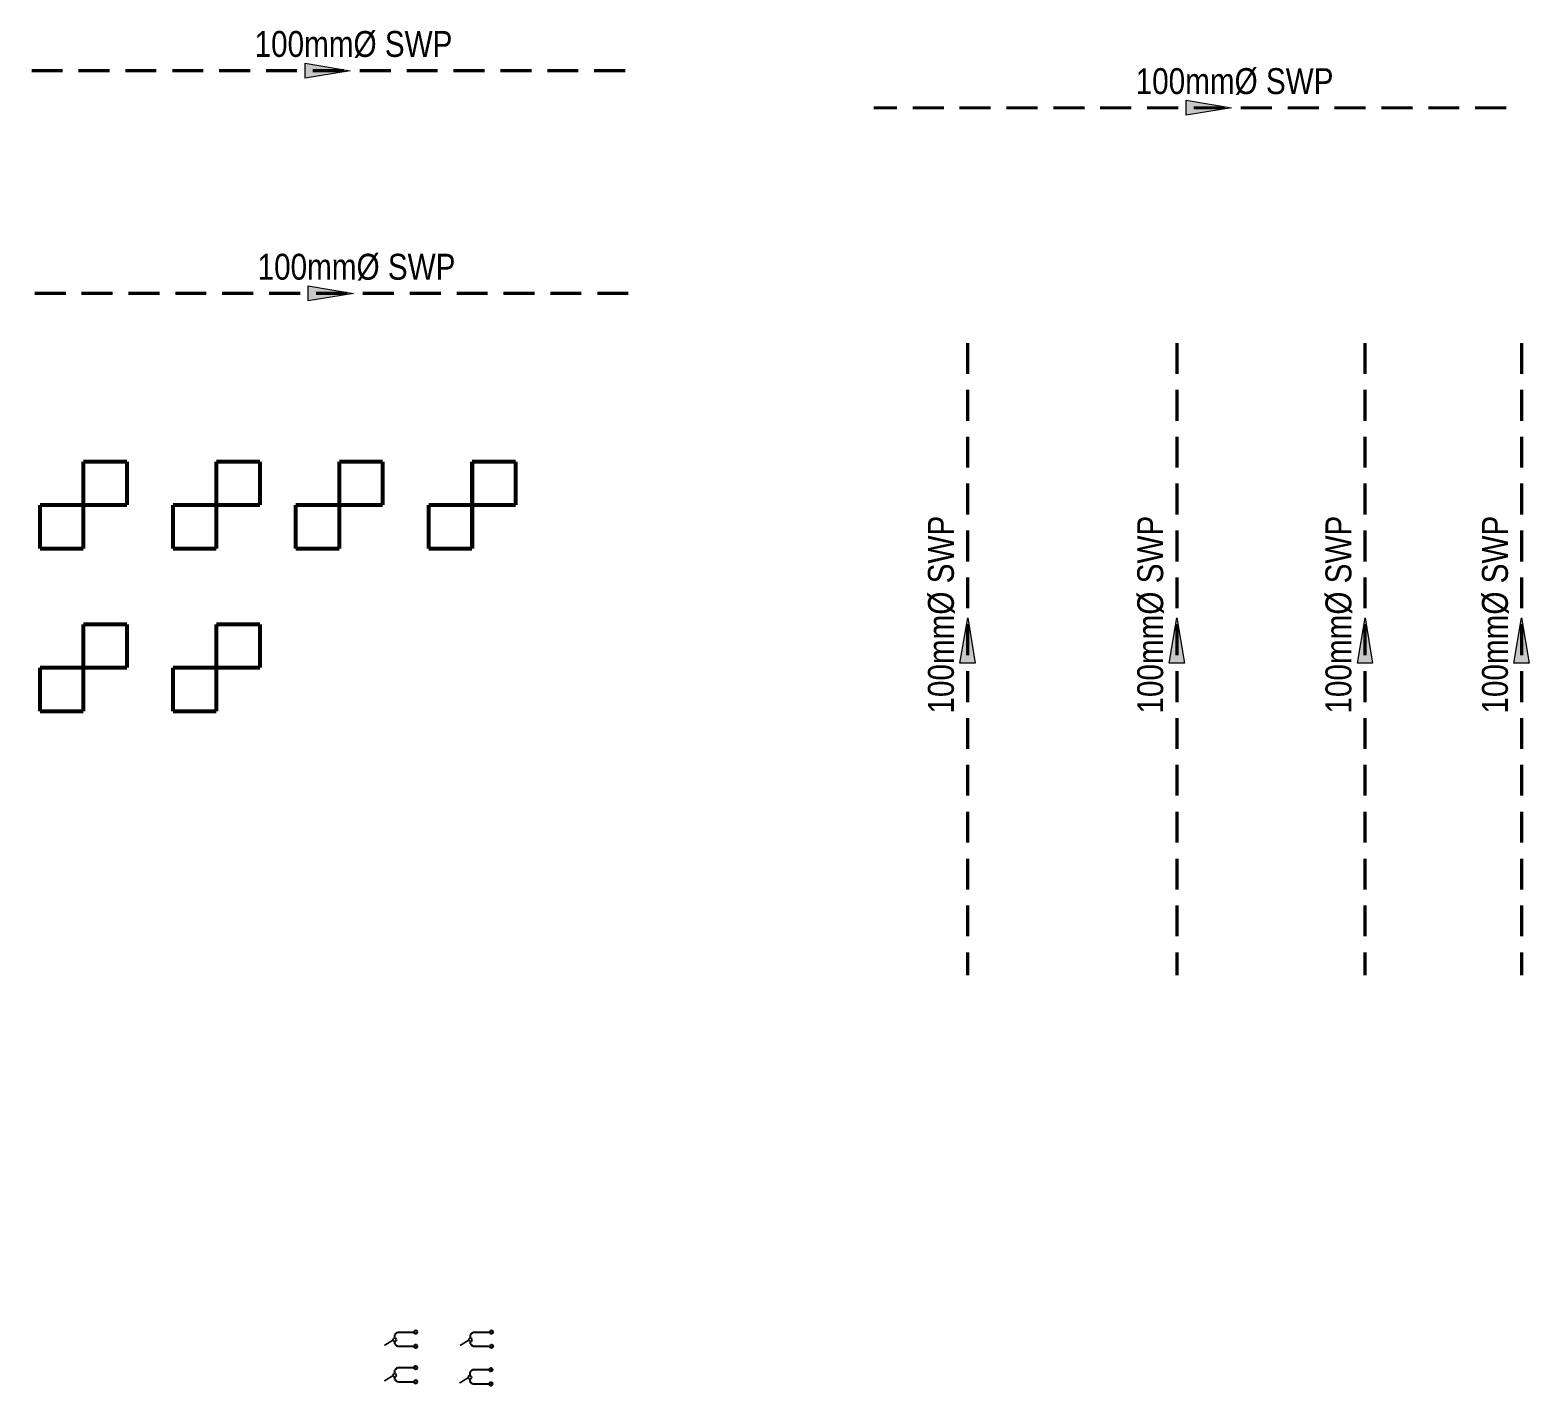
# Model space of a CAD drawing. Header units: millimetres. Extents: x -7698 to 47223, y 0 to 22596.
# Drawn here: x 33794 to 47223, y 4046 to 16203 of the extents above; entities that cross this region are included whole.
import ezdxf

# ---------------------------------------------------------------- set-up
doc = ezdxf.new("R2010")
doc.units = ezdxf.units.MM
doc.layers.add('SWP', color=10, linetype='Continuous', lineweight=20)
doc.layers.add('WWP', color=150, linetype='Continuous', lineweight=20)
doc.styles.get("Standard").update_dxf_attribs({"font": 'arial.ttf'})

msp = doc.modelspace()

# ---------------------------------------------------------------- hatches: boundary and pattern name
at = {"layer": 'SWP', "linetype": 'Continuous'}
for points in [[(36258, 15772), (36258, 15907), (36663, 15838), (36258, 15772)], [(44151, 15439), (44151, 15574), (44556, 15505), (44151, 15439)], [(36286, 13776), (36286, 13912), (36691, 13843), (36286, 13776)], [(42260, 10531), (42125, 10531), (42194, 10936), (42260, 10531)], [(44135, 10531), (44000, 10531), (44069, 10936), (44135, 10531)], [(45820, 10531), (45685, 10531), (45754, 10936), (45820, 10531)], [(47223, 10531), (47087, 10531), (47156, 10936), (47223, 10531)]]:
    msp.add_hatch(color=256, dxfattribs=at).paths.add_polyline_path(points)

# ---------------------------------------------------------------- linework, layer by layer
at = {"layer": 'SWP', "const_width": 28.8}
for points in [[(33808, 15838), (34088, 15838)], [(34227, 15838), (34507, 15838)], [(34648, 15838), (34927, 15838)], [(35068, 15838), (35348, 15838)], [(35487, 15838), (35767, 15838)], [(35908, 15838), (36187, 15838)], [(36327, 15838), (36606, 15838)], [(36747, 15838), (37027, 15838)], [(37168, 15838), (37447, 15838)], [(37587, 15838), (37866, 15838)], [(38008, 15838), (38287, 15838)], [(38427, 15838), (38706, 15838)], [(38847, 15838), (39127, 15838)], [(41353, 15505), (41560, 15505)], [(41701, 15505), (41981, 15505)], [(42120, 15505), (42400, 15505)], [(42541, 15505), (42820, 15505)], [(42961, 15505), (43241, 15505)], [(43380, 15505), (43660, 15505)], [(43801, 15505), (44080, 15505)], [(44220, 15505), (44499, 15505)], [(44640, 15505), (44920, 15505)], [(45061, 15505), (45340, 15505)], [(45480, 15505), (45760, 15505)], [(45901, 15505), (46180, 15505)], [(46320, 15505), (46599, 15505)], [(46740, 15505), (47020, 15505)], [(33836, 13843), (34115, 13843)], [(34255, 13843), (34534, 13843)], [(34676, 13843), (34955, 13843)], [(35096, 13843), (35375, 13843)], [(35515, 13843), (35795, 13843)], [(35936, 13843), (36215, 13843)], [(36355, 13843), (36634, 13843)], [(36775, 13843), (37055, 13843)], [(37196, 13843), (37475, 13843)], [(37615, 13843), (37894, 13843)], [(38035, 13843), (38315, 13843)], [(38455, 13843), (38734, 13843)], [(38875, 13843), (39154, 13843)], [(42194, 13121), (42194, 13400)], [(44069, 13121), (44069, 13400)], [(45754, 13121), (45754, 13400)], [(47156, 13121), (47156, 13400)], [(42194, 12700), (42194, 12980)], [(44069, 12700), (44069, 12980)], [(45754, 12700), (45754, 12980)], [(47156, 12700), (47156, 12980)], [(42194, 12281), (42194, 12560)], [(44069, 12281), (44069, 12560)], [(45754, 12281), (45754, 12560)], [(47156, 12281), (47156, 12560)], [(42194, 11860), (42194, 12140)], [(44069, 11860), (44069, 12140)], [(45754, 11860), (45754, 12140)], [(47156, 11860), (47156, 12140)], [(42194, 11441), (42194, 11721)], [(44069, 11441), (44069, 11721)], [(45754, 11441), (45754, 11721)], [(47156, 11441), (47156, 11721)], [(42194, 11021), (42194, 11300)], [(44069, 11021), (44069, 11300)], [(45754, 11021), (45754, 11300)], [(47156, 11021), (47156, 11300)], [(42194, 10600), (42194, 10880)], [(44069, 10600), (44069, 10880)], [(45754, 10600), (45754, 10880)], [(47156, 10600), (47156, 10880)], [(42194, 10181), (42194, 10461)], [(44069, 10181), (44069, 10461)], [(45754, 10181), (45754, 10461)], [(47156, 10181), (47156, 10461)], [(42194, 9761), (42194, 10040)], [(44069, 9761), (44069, 10040)], [(45754, 9761), (45754, 10040)], [(47156, 9761), (47156, 10040)], [(42194, 9342), (42194, 9621)], [(44069, 9342), (44069, 9621)], [(45754, 9342), (45754, 9621)], [(47156, 9342), (47156, 9621)], [(42194, 8921), (42194, 9201)], [(44069, 8921), (44069, 9201)], [(45754, 8921), (45754, 9201)], [(47156, 8921), (47156, 9201)], [(42194, 8501), (42194, 8780)], [(44069, 8501), (44069, 8780)], [(45754, 8501), (45754, 8780)], [(47156, 8501), (47156, 8780)], [(42194, 8082), (42194, 8361)], [(44069, 8082), (44069, 8361)], [(45754, 8082), (45754, 8361)], [(47156, 8082), (47156, 8361)], [(42194, 7733), (42194, 7940)], [(44069, 7733), (44069, 7940)], [(45754, 7733), (45754, 7940)], [(47156, 7733), (47156, 7940)]]:
    msp.add_lwpolyline(points, dxfattribs=at)
at = {"layer": 'SWP'}
for points in [[(36258, 15907), (36663, 15838)], [(36258, 15772), (36258, 15907)], [(36663, 15838), (36258, 15772)], [(44151, 15574), (44556, 15505)], [(44151, 15439), (44151, 15574)], [(44556, 15505), (44151, 15439)], [(36286, 13912), (36691, 13843)], [(36286, 13776), (36286, 13912)], [(36691, 13843), (36286, 13776)], [(42125, 10531), (42194, 10936)], [(42194, 10936), (42260, 10531)], [(44000, 10531), (44069, 10936)], [(44069, 10936), (44135, 10531)], [(45685, 10531), (45754, 10936)], [(45754, 10936), (45820, 10531)], [(47087, 10531), (47156, 10936)], [(47156, 10936), (47223, 10531)], [(42260, 10531), (42125, 10531)], [(44135, 10531), (44000, 10531)], [(45820, 10531), (45685, 10531)], [(47223, 10531), (47087, 10531)]]:
    msp.add_lwpolyline(points, dxfattribs=at)
at = {"layer": 'WWP'}
for points, const_width in [([(34273, 12336), (34663, 12336)], 36), ([(34273, 11946), (34273, 12336)], 36), ([(34663, 12336), (34663, 11946)], 36), ([(35464, 12336), (35854, 12336)], 36), ([(35464, 11946), (35464, 12336)], 36), ([(35854, 12336), (35854, 11946)], 36), ([(36564, 12336), (36954, 12336)], 36), ([(36564, 11946), (36564, 12336)], 36), ([(36954, 12336), (36954, 11946)], 36), ([(37755, 12336), (38145, 12336)], 36), ([(37755, 11946), (37755, 12336)], 36), ([(38145, 12336), (38145, 11946)], 36), ([(33883, 11946), (34273, 11946)], 36), ([(33883, 11557), (33883, 11946)], 36), ([(34273, 11946), (34273, 11557)], 36), ([(34663, 11946), (34273, 11946)], 36), ([(35074, 11946), (35464, 11946)], 36), ([(35074, 11557), (35074, 11946)], 36), ([(35464, 11946), (35464, 11557)], 36), ([(35854, 11946), (35464, 11946)], 36), ([(36174, 11946), (36564, 11946)], 36), ([(36174, 11557), (36174, 11946)], 36), ([(36564, 11946), (36564, 11557)], 36), ([(36954, 11946), (36564, 11946)], 36), ([(37366, 11946), (37755, 11946)], 36), ([(37366, 11557), (37366, 11946)], 36), ([(37755, 11946), (37755, 11557)], 36), ([(38145, 11946), (37755, 11946)], 36), ([(34273, 11557), (33883, 11557)], 36), ([(35464, 11557), (35074, 11557)], 36), ([(36564, 11557), (36174, 11557)], 36), ([(37755, 11557), (37366, 11557)], 36), ([(34273, 10879), (34663, 10879)], 36), ([(34273, 10490), (34273, 10879)], 36), ([(34663, 10879), (34663, 10490)], 36), ([(35464, 10879), (35854, 10879)], 36), ([(35464, 10490), (35464, 10879)], 36), ([(35854, 10879), (35854, 10490)], 36), ([(33883, 10490), (34273, 10490)], 36), ([(33883, 10100), (33883, 10490)], 36), ([(34273, 10490), (34273, 10100)], 36), ([(34663, 10490), (34273, 10490)], 36), ([(35074, 10490), (35464, 10490)], 36), ([(35074, 10100), (35074, 10490)], 36), ([(35464, 10490), (35464, 10100)], 36), ([(35854, 10490), (35464, 10490)], 36), ([(34273, 10100), (33883, 10100)], 36), ([(35464, 10100), (35074, 10100)], 36), ([(36968, 4418), (37046, 4466)], 14.8), ([(37048, 4477), (37046, 4470)], 18), ([(37046, 4470), (37047, 4464)], 18), ([(37047, 4464), (37049, 4459)], 18), ([(37051, 4481), (37048, 4477)], 18), ([(37049, 4459), (37054, 4455)], 18), ([(37056, 4484), (37051, 4481)], 18), ([(37054, 4455), (37060, 4454)], 18), ([(37063, 4485), (37056, 4484)], 18), ([(37060, 4454), (37066, 4455)], 18), ([(37062, 4516), (37085, 4537)], 18), ([(37062, 4516), (37062, 4485)], 18), ([(37062, 4453), (37062, 4431)], 18), ([(37085, 4410), (37062, 4431)], 18), ([(37069, 4483), (37063, 4485)], 18), ([(37066, 4455), (37070, 4457)], 18), ([(37073, 4478), (37069, 4483)], 18), ([(37070, 4457), (37075, 4462)], 18), ([(37076, 4474), (37073, 4478)], 18), ([(37075, 4462), (37077, 4468)], 18), ([(37077, 4469), (37076, 4474)], 18), ([(37234, 4537), (37085, 4537)], 18), ([(37222, 4537), (37274, 4537)], 4.25), ([(37236, 4545), (37234, 4539)], 18), ([(37234, 4539), (37234, 4533)], 18), ([(37234, 4533), (37238, 4528)], 18), ([(37240, 4550), (37236, 4545)], 18), ([(37240, 4423), (37236, 4418)], 18), ([(37232, 4544), (37231, 4540)], 4.25), ([(37231, 4540), (37231, 4536)], 4.25), ([(37231, 4536), (37232, 4532)], 4.25), ([(37238, 4528), (37242, 4524)], 18), ([(37234, 4546), (37232, 4544)], 4.25), ([(37232, 4532), (37234, 4529)], 4.25), ([(37245, 4552), (37240, 4550)], 18), ([(37245, 4425), (37240, 4423)], 18), ([(37235, 4550), (37234, 4546)], 4.25), ([(37234, 4529), (37235, 4526)], 4.25), ([(37238, 4552), (37235, 4550)], 4.25), ([(37242, 4524), (37248, 4522)], 18), ([(37235, 4526), (37238, 4523)], 4.25), ([(37238, 4544), (37236, 4539)], 4.25), ([(37238, 4544), (37236, 4539)], 4.25), ([(37236, 4539), (37237, 4534)], 4.25), ([(37236, 4539), (37237, 4534)], 4.25), ([(37237, 4534), (37239, 4529)], 4.25), ([(37237, 4534), (37239, 4529)], 4.25), ([(37251, 4553), (37245, 4552)], 18), ([(37241, 4554), (37238, 4552)], 4.25), ([(37241, 4548), (37238, 4544)], 4.25), ([(37241, 4548), (37238, 4544)], 4.25), ([(37238, 4523), (37241, 4522)], 4.25), ([(37251, 4426), (37245, 4425)], 18), ([(37239, 4529), (37243, 4526)], 4.25), ([(37239, 4529), (37243, 4526)], 4.25), ([(37244, 4555), (37241, 4554)], 4.25), ([(37246, 4551), (37241, 4548)], 4.25), ([(37246, 4551), (37241, 4548)], 4.25), ([(37248, 4522), (37254, 4523)], 18), ([(37241, 4522), (37244, 4520)], 4.25), ([(37243, 4526), (37248, 4524)], 4.25), ([(37243, 4526), (37248, 4524)], 4.25), ([(37257, 4552), (37251, 4553)], 18), ([(37249, 4556), (37244, 4555)], 4.25), ([(37244, 4520), (37248, 4519)], 4.25), ([(37257, 4425), (37251, 4426)], 18), ([(37249, 4551), (37246, 4551)], 4.25), ([(37251, 4551), (37246, 4551)], 4.25), ([(37254, 4523), (37259, 4526)], 18), ([(37248, 4524), (37253, 4525)], 4.25), ([(37249, 4524), (37253, 4525)], 4.25), ([(37249, 4519), (37255, 4520)], 4.25), ([(37250, 4513), (37250, 4561)], 4.25), ([(37261, 4547), (37257, 4552)], 18), ([(37250, 4433), (37250, 4385)], 4.25), ([(37250, 4433), (37250, 4385)], 4.25), ([(37261, 4420), (37257, 4425)], 18), ([(37255, 4555), (37251, 4556)], 4.25), ([(37256, 4550), (37251, 4551)], 4.25), ([(37256, 4550), (37251, 4551)], 4.25), ([(37259, 4526), (37263, 4530)], 18), ([(37253, 4525), (37258, 4528)], 4.25), ([(37253, 4525), (37258, 4528)], 4.25), ([(37264, 4543), (37261, 4547)], 18), ([(37258, 4554), (37255, 4555)], 4.25), ([(37255, 4520), (37258, 4522)], 4.25), ([(37260, 4546), (37256, 4550)], 4.25), ([(37260, 4546), (37256, 4550)], 4.25), ([(37263, 4530), (37264, 4537)], 18), ([(37264, 4537), (37264, 4543)], 18), ([(37261, 4552), (37258, 4554)], 4.25), ([(37258, 4528), (37261, 4531)], 4.25), ([(37258, 4528), (37261, 4531)], 4.25), ([(37258, 4522), (37261, 4523)], 4.25), ([(37262, 4542), (37260, 4546)], 4.25), ([(37262, 4542), (37260, 4546)], 4.25), ([(37264, 4550), (37261, 4552)], 4.25), ([(37261, 4531), (37263, 4537)], 4.25), ([(37261, 4531), (37263, 4537)], 4.25), ([(37261, 4523), (37264, 4526)], 4.25), ([(37263, 4537), (37262, 4542)], 4.25), ([(37263, 4537), (37262, 4542)], 4.25), ([(37265, 4546), (37264, 4550)], 4.25), ([(37264, 4526), (37265, 4529)], 4.25), ([(37267, 4544), (37265, 4546)], 4.25), ([(37265, 4529), (37267, 4532)], 4.25), ([(37268, 4540), (37267, 4544)], 4.25), ([(37267, 4532), (37268, 4536)], 4.25), ([(37268, 4536), (37268, 4540)], 4.25), ([(37647, 4418), (37725, 4466)], 14.8), ([(37726, 4477), (37725, 4470)], 18), ([(37725, 4470), (37725, 4464)], 18), ([(37725, 4464), (37728, 4459)], 18), ([(37730, 4481), (37726, 4477)], 18), ([(37728, 4459), (37732, 4455)], 18), ([(37735, 4484), (37730, 4481)], 18), ([(37732, 4455), (37739, 4454)], 18), ([(37741, 4485), (37735, 4484)], 18), ([(37739, 4454), (37745, 4455)], 18), ([(37740, 4516), (37763, 4537)], 18), ([(37740, 4516), (37740, 4485)], 18), ([(37740, 4453), (37740, 4431)], 18), ([(37763, 4410), (37740, 4431)], 18), ([(37747, 4483), (37741, 4485)], 18), ([(37745, 4455), (37749, 4457)], 18), ([(37752, 4478), (37747, 4483)], 18), ([(37749, 4457), (37754, 4462)], 18), ([(37754, 4474), (37752, 4478)], 18), ([(37755, 4469), (37754, 4474)], 18), ([(37754, 4462), (37755, 4468)], 18), ([(37913, 4537), (37763, 4537)], 18), ([(37901, 4537), (37953, 4537)], 4.25), ([(37915, 4545), (37913, 4539)], 18), ([(37913, 4539), (37913, 4533)], 18), ([(37913, 4533), (37917, 4528)], 18), ([(37919, 4550), (37915, 4545)], 18), ([(37919, 4423), (37915, 4418)], 18), ([(37912, 4546), (37911, 4544)], 4.25), ([(37911, 4544), (37910, 4540)], 4.25), ([(37910, 4540), (37910, 4536)], 4.25), ([(37910, 4536), (37911, 4532)], 4.25), ([(37917, 4528), (37921, 4524)], 18), ([(37911, 4532), (37912, 4529)], 4.25), ([(37924, 4552), (37919, 4550)], 18), ([(37914, 4550), (37912, 4546)], 4.25), ([(37912, 4529), (37914, 4526)], 4.25), ([(37924, 4425), (37919, 4423)], 18), ([(37917, 4552), (37914, 4550)], 4.25), ([(37921, 4524), (37926, 4522)], 18), ([(37914, 4526), (37917, 4523)], 4.25), ([(37917, 4544), (37915, 4539)], 4.25), ([(37917, 4544), (37915, 4539)], 4.25), ([(37915, 4539), (37916, 4534)], 4.25), ([(37915, 4539), (37916, 4534)], 4.25), ([(37916, 4534), (37918, 4529)], 4.25), ([(37916, 4534), (37918, 4529)], 4.25), ([(37930, 4553), (37924, 4552)], 18), ([(37919, 4554), (37917, 4552)], 4.25), ([(37919, 4548), (37917, 4544)], 4.25), ([(37919, 4548), (37917, 4544)], 4.25), ([(37917, 4523), (37919, 4522)], 4.25), ([(37930, 4426), (37924, 4425)], 18), ([(37918, 4529), (37922, 4526)], 4.25), ([(37918, 4529), (37922, 4526)], 4.25), ([(37923, 4555), (37919, 4554)], 4.25), ([(37925, 4551), (37919, 4548)], 4.25), ([(37925, 4551), (37919, 4548)], 4.25), ([(37926, 4522), (37933, 4523)], 18), ([(37919, 4522), (37923, 4520)], 4.25), ([(37922, 4526), (37926, 4524)], 4.25), ([(37922, 4526), (37926, 4524)], 4.25), ([(37935, 4552), (37930, 4553)], 18), ([(37928, 4556), (37923, 4555)], 4.25), ([(37923, 4520), (37926, 4519)], 4.25), ([(37935, 4425), (37930, 4426)], 18), ([(37928, 4551), (37925, 4551)], 4.25), ([(37930, 4551), (37925, 4551)], 4.25), ([(37933, 4523), (37938, 4526)], 18), ([(37926, 4524), (37932, 4525)], 4.25), ([(37940, 4547), (37935, 4552)], 18), ([(37928, 4524), (37932, 4525)], 4.25), ([(37928, 4519), (37934, 4520)], 4.25), ([(37940, 4420), (37935, 4425)], 18), ([(37929, 4513), (37929, 4561)], 4.25), ([(37929, 4433), (37929, 4385)], 4.25), ([(37929, 4433), (37929, 4385)], 4.25), ([(37934, 4555), (37930, 4556)], 4.25), ([(37934, 4550), (37930, 4551)], 4.25), ([(37934, 4550), (37930, 4551)], 4.25), ([(37938, 4526), (37941, 4530)], 18), ([(37932, 4525), (37937, 4528)], 4.25), ([(37932, 4525), (37937, 4528)], 4.25), ([(37937, 4554), (37934, 4555)], 4.25), ([(37943, 4543), (37940, 4547)], 18), ([(37934, 4520), (37937, 4522)], 4.25), ([(37939, 4546), (37934, 4550)], 4.25), ([(37939, 4546), (37934, 4550)], 4.25), ([(37941, 4530), (37943, 4537)], 18), ([(37943, 4537), (37943, 4543)], 18), ([(37940, 4552), (37937, 4554)], 4.25), ([(37937, 4528), (37940, 4531)], 4.25), ([(37937, 4528), (37940, 4531)], 4.25), ([(37937, 4522), (37940, 4523)], 4.25), ([(37941, 4542), (37939, 4546)], 4.25), ([(37941, 4542), (37939, 4546)], 4.25), ([(37942, 4550), (37940, 4552)], 4.25), ([(37941, 4537), (37941, 4542)], 4.25), ([(37941, 4537), (37941, 4542)], 4.25), ([(37940, 4531), (37941, 4537)], 4.25), ([(37940, 4531), (37941, 4537)], 4.25), ([(37940, 4523), (37942, 4526)], 4.25), ([(37944, 4546), (37942, 4550)], 4.25), ([(37942, 4526), (37944, 4529)], 4.25), ([(37946, 4544), (37944, 4546)], 4.25), ([(37944, 4529), (37946, 4532)], 4.25), ([(37947, 4540), (37946, 4544)], 4.25), ([(37946, 4532), (37947, 4536)], 4.25), ([(37947, 4536), (37947, 4540)], 4.25), ([(37234, 4410), (37085, 4410)], 18), ([(37222, 4410), (37274, 4410)], 4.25), ([(37236, 4418), (37234, 4412)], 18), ([(37234, 4412), (37234, 4406)], 18), ([(37234, 4406), (37238, 4401)], 18), ([(37232, 4415), (37231, 4411)], 4.25), ([(37231, 4411), (37231, 4408)], 4.25), ([(37231, 4408), (37232, 4404)], 4.25), ([(37238, 4401), (37242, 4397)], 18), ([(37234, 4418), (37232, 4415)], 4.25), ([(37232, 4404), (37234, 4401)], 4.25), ([(37235, 4422), (37234, 4418)], 4.25), ([(37234, 4401), (37235, 4398)], 4.25), ([(37238, 4424), (37235, 4422)], 4.25), ([(37237, 4417), (37235, 4412)], 4.25), ([(37235, 4412), (37235, 4407)], 4.25), ([(37235, 4407), (37238, 4402)], 4.25), ([(37242, 4397), (37248, 4395)], 18), ([(37235, 4398), (37238, 4395)], 4.25), ([(37238, 4416), (37236, 4411)], 4.25), ([(37236, 4411), (37237, 4406)], 4.25), ([(37240, 4421), (37237, 4417)], 4.25), ([(37237, 4406), (37239, 4402)], 4.25), ([(37241, 4426), (37238, 4424)], 4.25), ([(37241, 4420), (37238, 4416)], 4.25), ([(37238, 4402), (37242, 4399)], 4.25), ([(37238, 4395), (37241, 4394)], 4.25), ([(37239, 4402), (37243, 4398)], 4.25), ([(37244, 4424), (37240, 4421)], 4.25), ([(37244, 4427), (37241, 4426)], 4.25), ([(37246, 4423), (37241, 4420)], 4.25), ([(37248, 4395), (37254, 4396)], 18), ([(37241, 4394), (37244, 4392)], 4.25), ([(37242, 4399), (37247, 4397)], 4.25), ([(37243, 4398), (37248, 4396)], 4.25), ([(37249, 4428), (37244, 4427)], 4.25), ([(37249, 4424), (37244, 4424)], 4.25), ([(37244, 4392), (37248, 4391)], 4.25), ([(37249, 4423), (37246, 4423)], 4.25), ([(37254, 4396), (37259, 4399)], 18), ([(37247, 4397), (37252, 4398)], 4.25), ([(37255, 4423), (37249, 4424)], 4.25), ([(37249, 4396), (37253, 4397)], 4.25), ([(37249, 4391), (37255, 4392)], 4.25), ([(37255, 4427), (37251, 4428)], 4.25), ([(37256, 4421), (37251, 4423)], 4.25), ([(37259, 4399), (37263, 4403)], 18), ([(37252, 4398), (37257, 4401)], 4.25), ([(37253, 4397), (37258, 4400)], 4.25), ([(37264, 4416), (37261, 4420)], 18), ([(37258, 4426), (37255, 4427)], 4.25), ([(37258, 4419), (37255, 4423)], 4.25), ([(37255, 4392), (37258, 4394)], 4.25), ([(37260, 4418), (37256, 4421)], 4.25), ([(37263, 4403), (37264, 4410)], 18), ([(37257, 4401), (37260, 4404)], 4.25), ([(37264, 4410), (37264, 4416)], 18), ([(37261, 4424), (37258, 4426)], 4.25), ([(37261, 4415), (37258, 4419)], 4.25), ([(37258, 4400), (37261, 4403)], 4.25), ([(37258, 4394), (37261, 4395)], 4.25), ([(37262, 4414), (37260, 4418)], 4.25), ([(37260, 4404), (37262, 4410)], 4.25), ([(37264, 4422), (37261, 4424)], 4.25), ([(37262, 4410), (37261, 4415)], 4.25), ([(37261, 4403), (37263, 4409)], 4.25), ([(37261, 4395), (37264, 4398)], 4.25), ([(37263, 4409), (37262, 4414)], 4.25), ([(37265, 4418), (37264, 4422)], 4.25), ([(37264, 4398), (37265, 4401)], 4.25), ([(37267, 4415), (37265, 4418)], 4.25), ([(37265, 4401), (37267, 4404)], 4.25), ([(37268, 4411), (37267, 4415)], 4.25), ([(37267, 4404), (37268, 4408)], 4.25), ([(37268, 4408), (37268, 4411)], 4.25), ([(37913, 4410), (37763, 4410)], 18), ([(37901, 4410), (37953, 4410)], 4.25), ([(37915, 4418), (37913, 4412)], 18), ([(37913, 4412), (37913, 4406)], 18), ([(37913, 4406), (37917, 4401)], 18), ([(37912, 4418), (37911, 4415)], 4.25), ([(37911, 4415), (37910, 4411)], 4.25), ([(37910, 4411), (37910, 4408)], 4.25), ([(37910, 4408), (37911, 4404)], 4.25), ([(37917, 4401), (37921, 4397)], 18), ([(37911, 4404), (37912, 4401)], 4.25), ([(37914, 4422), (37912, 4418)], 4.25), ([(37912, 4401), (37914, 4398)], 4.25), ([(37917, 4424), (37914, 4422)], 4.25), ([(37916, 4417), (37914, 4412)], 4.25), ([(37914, 4412), (37914, 4407)], 4.25), ([(37914, 4407), (37917, 4402)], 4.25), ([(37921, 4397), (37926, 4395)], 18), ([(37914, 4398), (37917, 4395)], 4.25), ([(37917, 4416), (37915, 4411)], 4.25), ([(37915, 4411), (37916, 4406)], 4.25), ([(37919, 4421), (37916, 4417)], 4.25), ([(37916, 4406), (37918, 4402)], 4.25), ([(37919, 4426), (37917, 4424)], 4.25), ([(37919, 4420), (37917, 4416)], 4.25), ([(37917, 4402), (37921, 4399)], 4.25), ([(37917, 4395), (37919, 4394)], 4.25), ([(37923, 4424), (37919, 4421)], 4.25), ([(37918, 4402), (37922, 4398)], 4.25), ([(37923, 4427), (37919, 4426)], 4.25), ([(37925, 4423), (37919, 4420)], 4.25), ([(37926, 4395), (37933, 4396)], 18), ([(37919, 4394), (37923, 4392)], 4.25), ([(37921, 4399), (37926, 4397)], 4.25), ([(37922, 4398), (37926, 4396)], 4.25), ([(37928, 4428), (37923, 4427)], 4.25), ([(37928, 4424), (37923, 4424)], 4.25), ([(37923, 4392), (37926, 4391)], 4.25), ([(37928, 4423), (37925, 4423)], 4.25), ([(37926, 4397), (37931, 4398)], 4.25), ([(37933, 4396), (37938, 4399)], 18), ([(37934, 4423), (37928, 4424)], 4.25), ([(37928, 4396), (37932, 4397)], 4.25), ([(37928, 4391), (37934, 4392)], 4.25), ([(37934, 4427), (37930, 4428)], 4.25), ([(37934, 4421), (37930, 4423)], 4.25), ([(37938, 4399), (37941, 4403)], 18), ([(37931, 4398), (37935, 4401)], 4.25), ([(37932, 4397), (37937, 4400)], 4.25), ([(37937, 4426), (37934, 4427)], 4.25), ([(37943, 4416), (37940, 4420)], 18), ([(37937, 4419), (37934, 4423)], 4.25), ([(37934, 4392), (37937, 4394)], 4.25), ([(37939, 4418), (37934, 4421)], 4.25), ([(37941, 4403), (37943, 4410)], 18), ([(37935, 4401), (37939, 4404)], 4.25), ([(37943, 4410), (37943, 4416)], 18), ([(37940, 4424), (37937, 4426)], 4.25), ([(37940, 4415), (37937, 4419)], 4.25), ([(37937, 4400), (37940, 4403)], 4.25), ([(37937, 4394), (37940, 4395)], 4.25), ([(37941, 4414), (37939, 4418)], 4.25), ([(37939, 4404), (37941, 4410)], 4.25), ([(37942, 4422), (37940, 4424)], 4.25), ([(37941, 4410), (37940, 4415)], 4.25), ([(37941, 4409), (37941, 4414)], 4.25), ([(37940, 4403), (37941, 4409)], 4.25), ([(37940, 4395), (37942, 4398)], 4.25), ([(37944, 4418), (37942, 4422)], 4.25), ([(37942, 4398), (37944, 4401)], 4.25), ([(37946, 4415), (37944, 4418)], 4.25), ([(37944, 4401), (37946, 4404)], 4.25), ([(37947, 4411), (37946, 4415)], 4.25), ([(37946, 4404), (37947, 4408)], 4.25), ([(37947, 4408), (37947, 4411)], 4.25), ([(37048, 4159), (37046, 4152)], 18), ([(37051, 4163), (37048, 4159)], 18), ([(37056, 4166), (37051, 4163)], 18), ([(37063, 4167), (37056, 4166)], 18), ([(37062, 4198), (37085, 4219)], 18), ([(37062, 4198), (37062, 4167)], 18), ([(37069, 4165), (37063, 4167)], 18), ([(37073, 4160), (37069, 4165)], 18), ([(37076, 4156), (37073, 4160)], 18), ([(37077, 4151), (37076, 4156)], 18), ([(37234, 4219), (37085, 4219)], 18), ([(37222, 4219), (37274, 4219)], 4.25), ([(37236, 4227), (37234, 4221)], 18), ([(37234, 4221), (37234, 4215)], 18), ([(37234, 4215), (37238, 4210)], 18), ([(37240, 4232), (37236, 4227)], 18), ([(37232, 4226), (37231, 4222)], 4.25), ([(37231, 4222), (37231, 4218)], 4.25), ([(37231, 4218), (37232, 4214)], 4.25), ([(37238, 4210), (37242, 4206)], 18), ([(37234, 4228), (37232, 4226)], 4.25), ([(37232, 4214), (37234, 4211)], 4.25), ([(37245, 4234), (37240, 4232)], 18), ([(37235, 4232), (37234, 4228)], 4.25), ([(37234, 4211), (37235, 4208)], 4.25), ([(37238, 4234), (37235, 4232)], 4.25), ([(37242, 4206), (37248, 4204)], 18), ([(37235, 4208), (37238, 4205)], 4.25), ([(37238, 4227), (37236, 4221)], 4.25), ([(37238, 4227), (37236, 4221)], 4.25), ([(37236, 4221), (37237, 4216)], 4.25), ([(37236, 4221), (37237, 4216)], 4.25), ([(37237, 4216), (37239, 4212)], 4.25), ([(37237, 4216), (37239, 4212)], 4.25), ([(37251, 4235), (37245, 4234)], 18), ([(37241, 4236), (37238, 4234)], 4.25), ([(37241, 4230), (37238, 4227)], 4.25), ([(37241, 4230), (37238, 4227)], 4.25), ([(37238, 4205), (37241, 4204)], 4.25), ([(37239, 4212), (37243, 4208)], 4.25), ([(37239, 4212), (37243, 4208)], 4.25), ([(37244, 4237), (37241, 4236)], 4.25), ([(37246, 4233), (37241, 4230)], 4.25), ([(37246, 4233), (37241, 4230)], 4.25), ([(37248, 4204), (37254, 4205)], 18), ([(37241, 4204), (37244, 4202)], 4.25), ([(37243, 4208), (37248, 4206)], 4.25), ([(37243, 4208), (37248, 4206)], 4.25), ([(37257, 4234), (37251, 4235)], 18), ([(37249, 4238), (37244, 4237)], 4.25), ([(37244, 4202), (37248, 4201)], 4.25), ([(37249, 4233), (37246, 4233)], 4.25), ([(37251, 4233), (37246, 4233)], 4.25), ([(37254, 4205), (37259, 4208)], 18), ([(37248, 4206), (37253, 4207)], 4.25), ([(37249, 4206), (37253, 4207)], 4.25), ([(37249, 4201), (37255, 4202)], 4.25), ([(37250, 4195), (37250, 4243)], 4.25), ([(37261, 4229), (37257, 4234)], 18), ([(37255, 4237), (37251, 4238)], 4.25), ([(37256, 4232), (37251, 4233)], 4.25), ([(37256, 4232), (37251, 4233)], 4.25), ([(37259, 4208), (37263, 4212)], 18), ([(37253, 4207), (37258, 4210)], 4.25), ([(37253, 4207), (37258, 4210)], 4.25), ([(37264, 4225), (37261, 4229)], 18), ([(37258, 4236), (37255, 4237)], 4.25), ([(37255, 4202), (37258, 4204)], 4.25), ([(37260, 4228), (37256, 4232)], 4.25), ([(37260, 4228), (37256, 4232)], 4.25), ([(37263, 4212), (37264, 4219)], 18), ([(37264, 4219), (37264, 4225)], 18), ([(37261, 4234), (37258, 4236)], 4.25), ([(37258, 4210), (37261, 4213)], 4.25), ([(37258, 4210), (37261, 4213)], 4.25), ([(37258, 4204), (37261, 4205)], 4.25), ([(37262, 4224), (37260, 4228)], 4.25), ([(37262, 4224), (37260, 4228)], 4.25), ([(37264, 4232), (37261, 4234)], 4.25), ([(37261, 4213), (37263, 4219)], 4.25), ([(37261, 4213), (37263, 4219)], 4.25), ([(37261, 4205), (37264, 4208)], 4.25), ([(37263, 4219), (37262, 4224)], 4.25), ([(37263, 4219), (37262, 4224)], 4.25), ([(37265, 4228), (37264, 4232)], 4.25), ([(37264, 4208), (37265, 4211)], 4.25), ([(37267, 4226), (37265, 4228)], 4.25), ([(37265, 4211), (37267, 4214)], 4.25), ([(37268, 4222), (37267, 4226)], 4.25), ([(37267, 4214), (37268, 4218)], 4.25), ([(37268, 4218), (37268, 4222)], 4.25), ([(37735, 4179), (37758, 4200)], 18), ([(37735, 4179), (37735, 4148)], 18), ([(37908, 4200), (37758, 4200)], 18), ([(37896, 4200), (37948, 4200)], 4.25), ([(37910, 4208), (37908, 4202)], 18), ([(37908, 4202), (37908, 4196)], 18), ([(37908, 4196), (37912, 4191)], 18), ([(37913, 4213), (37910, 4208)], 18), ([(37905, 4207), (37905, 4203)], 4.25), ([(37905, 4203), (37905, 4199)], 4.25), ([(37905, 4199), (37905, 4195)], 4.25), ([(37907, 4209), (37905, 4207)], 4.25), ([(37912, 4191), (37916, 4187)], 18), ([(37905, 4195), (37907, 4192)], 4.25), ([(37919, 4215), (37913, 4213)], 18), ([(37909, 4213), (37907, 4209)], 4.25), ([(37907, 4192), (37909, 4189)], 4.25), ([(37912, 4215), (37909, 4213)], 4.25), ([(37916, 4187), (37921, 4185)], 18), ([(37909, 4189), (37912, 4186)], 4.25), ([(37912, 4208), (37910, 4202)], 4.25), ([(37912, 4208), (37910, 4202)], 4.25), ([(37910, 4202), (37911, 4197)], 4.25), ([(37910, 4202), (37911, 4197)], 4.25), ([(37914, 4217), (37912, 4215)], 4.25), ([(37914, 4211), (37912, 4208)], 4.25), ([(37914, 4211), (37912, 4208)], 4.25), ([(37911, 4197), (37912, 4193)], 4.25), ([(37911, 4197), (37912, 4193)], 4.25), ([(37912, 4186), (37914, 4185)], 4.25), ([(37925, 4216), (37919, 4215)], 18), ([(37912, 4193), (37917, 4189)], 4.25), ([(37912, 4193), (37917, 4189)], 4.25), ([(37918, 4218), (37914, 4217)], 4.25), ([(37920, 4214), (37914, 4211)], 4.25), ([(37920, 4214), (37914, 4211)], 4.25), ([(37921, 4185), (37927, 4186)], 18), ([(37914, 4185), (37918, 4183)], 4.25), ([(37917, 4189), (37921, 4187)], 4.25), ([(37917, 4189), (37921, 4187)], 4.25), ([(37930, 4215), (37925, 4216)], 18), ([(37923, 4219), (37918, 4218)], 4.25), ([(37918, 4183), (37921, 4182)], 4.25), ([(37923, 4214), (37920, 4214)], 4.25), ([(37925, 4214), (37920, 4214)], 4.25), ([(37927, 4186), (37933, 4189)], 18), ([(37921, 4187), (37927, 4188)], 4.25), ([(37935, 4210), (37930, 4215)], 18), ([(37923, 4187), (37927, 4188)], 4.25), ([(37923, 4182), (37928, 4183)], 4.25), ([(37924, 4176), (37924, 4224)], 4.25), ([(37928, 4218), (37925, 4219)], 4.25), ([(37929, 4213), (37925, 4214)], 4.25), ([(37929, 4213), (37925, 4214)], 4.25), ([(37933, 4189), (37936, 4193)], 18), ([(37927, 4188), (37932, 4191)], 4.25), ([(37927, 4188), (37932, 4191)], 4.25), ([(37932, 4217), (37928, 4218)], 4.25), ([(37938, 4206), (37935, 4210)], 18), ([(37928, 4183), (37932, 4185)], 4.25), ([(37934, 4209), (37929, 4213)], 4.25), ([(37934, 4209), (37929, 4213)], 4.25), ([(37936, 4193), (37938, 4200)], 18), ([(37938, 4200), (37938, 4206)], 18), ([(37935, 4215), (37932, 4217)], 4.25), ([(37932, 4191), (37935, 4194)], 4.25), ([(37932, 4191), (37935, 4194)], 4.25), ([(37932, 4185), (37935, 4186)], 4.25), ([(37935, 4205), (37934, 4209)], 4.25), ([(37935, 4205), (37934, 4209)], 4.25), ([(37937, 4213), (37935, 4215)], 4.25), ([(37935, 4194), (37936, 4200)], 4.25), ([(37935, 4194), (37936, 4200)], 4.25), ([(37935, 4186), (37937, 4189)], 4.25), ([(37936, 4200), (37935, 4205)], 4.25), ([(37936, 4200), (37935, 4205)], 4.25), ([(37939, 4209), (37937, 4213)], 4.25), ([(37937, 4189), (37939, 4192)], 4.25), ([(37941, 4207), (37939, 4209)], 4.25), ([(37939, 4192), (37941, 4195)], 4.25), ([(37942, 4203), (37941, 4207)], 4.25), ([(37942, 4199), (37942, 4203)], 4.25), ([(37941, 4195), (37942, 4199)], 4.25), ([(36968, 4100), (37046, 4148)], 14.8), ([(37046, 4152), (37047, 4146)], 18), ([(37047, 4146), (37049, 4141)], 18), ([(37049, 4141), (37054, 4137)], 18), ([(37054, 4137), (37060, 4136)], 18), ([(37060, 4136), (37066, 4137)], 18), ([(37062, 4135), (37062, 4113)], 18), ([(37085, 4092), (37062, 4113)], 18), ([(37066, 4137), (37070, 4139)], 18), ([(37070, 4139), (37075, 4144)], 18), ([(37075, 4144), (37077, 4150)], 18), ([(37234, 4092), (37085, 4092)], 18), ([(37222, 4092), (37274, 4092)], 4.25), ([(37236, 4100), (37234, 4094)], 18), ([(37234, 4094), (37234, 4088)], 18), ([(37234, 4088), (37238, 4083)], 18), ([(37240, 4105), (37236, 4100)], 18), ([(37232, 4097), (37231, 4093)], 4.25), ([(37231, 4093), (37231, 4090)], 4.25), ([(37231, 4090), (37232, 4086)], 4.25), ([(37238, 4083), (37242, 4079)], 18), ([(37234, 4100), (37232, 4097)], 4.25), ([(37232, 4086), (37234, 4083)], 4.25), ([(37245, 4107), (37240, 4105)], 18), ([(37235, 4104), (37234, 4100)], 4.25), ([(37234, 4083), (37235, 4080)], 4.25), ([(37238, 4106), (37235, 4104)], 4.25), ([(37237, 4100), (37235, 4094)], 4.25), ([(37235, 4094), (37235, 4089)], 4.25), ([(37235, 4089), (37238, 4085)], 4.25), ([(37242, 4079), (37248, 4077)], 18), ([(37235, 4080), (37238, 4077)], 4.25), ([(37238, 4098), (37236, 4093)], 4.25), ([(37236, 4093), (37237, 4088)], 4.25), ([(37240, 4103), (37237, 4100)], 4.25), ([(37237, 4088), (37239, 4084)], 4.25), ([(37251, 4108), (37245, 4107)], 18), ([(37241, 4108), (37238, 4106)], 4.25), ([(37241, 4102), (37238, 4098)], 4.25), ([(37238, 4085), (37242, 4081)], 4.25), ([(37238, 4077), (37241, 4076)], 4.25), ([(37239, 4084), (37243, 4080)], 4.25), ([(37244, 4106), (37240, 4103)], 4.25), ([(37244, 4109), (37241, 4108)], 4.25), ([(37246, 4105), (37241, 4102)], 4.25), ([(37248, 4077), (37254, 4078)], 18), ([(37241, 4076), (37244, 4074)], 4.25), ([(37242, 4081), (37247, 4079)], 4.25), ([(37243, 4080), (37248, 4078)], 4.25), ([(37257, 4107), (37251, 4108)], 18), ([(37249, 4110), (37244, 4109)], 4.25), ([(37249, 4106), (37244, 4106)], 4.25), ([(37244, 4074), (37248, 4073)], 4.25), ([(37249, 4105), (37246, 4105)], 4.25), ([(37254, 4078), (37259, 4081)], 18), ([(37247, 4079), (37252, 4080)], 4.25), ([(37255, 4105), (37249, 4106)], 4.25), ([(37249, 4078), (37253, 4079)], 4.25), ([(37249, 4073), (37255, 4074)], 4.25), ([(37250, 4115), (37250, 4067)], 4.25), ([(37250, 4115), (37250, 4067)], 4.25), ([(37261, 4102), (37257, 4107)], 18), ([(37255, 4109), (37251, 4110)], 4.25), ([(37256, 4103), (37251, 4105)], 4.25), ([(37259, 4081), (37263, 4085)], 18), ([(37252, 4080), (37257, 4083)], 4.25), ([(37253, 4079), (37258, 4082)], 4.25), ([(37264, 4098), (37261, 4102)], 18), ([(37258, 4108), (37255, 4109)], 4.25), ([(37258, 4101), (37255, 4105)], 4.25), ([(37255, 4074), (37258, 4076)], 4.25), ([(37260, 4100), (37256, 4103)], 4.25), ([(37263, 4085), (37264, 4092)], 18), ([(37257, 4083), (37260, 4086)], 4.25), ([(37264, 4092), (37264, 4098)], 18), ([(37261, 4106), (37258, 4108)], 4.25), ([(37261, 4097), (37258, 4101)], 4.25), ([(37258, 4082), (37261, 4085)], 4.25), ([(37258, 4076), (37261, 4077)], 4.25), ([(37262, 4096), (37260, 4100)], 4.25), ([(37260, 4086), (37262, 4092)], 4.25), ([(37264, 4104), (37261, 4106)], 4.25), ([(37262, 4092), (37261, 4097)], 4.25), ([(37261, 4085), (37263, 4091)], 4.25), ([(37261, 4077), (37264, 4080)], 4.25), ([(37263, 4091), (37262, 4096)], 4.25), ([(37265, 4100), (37264, 4104)], 4.25), ([(37264, 4080), (37265, 4083)], 4.25), ([(37267, 4097), (37265, 4100)], 4.25), ([(37265, 4083), (37267, 4086)], 4.25), ([(37268, 4093), (37267, 4097)], 4.25), ([(37267, 4086), (37268, 4090)], 4.25), ([(37268, 4090), (37268, 4093)], 4.25), ([(37642, 4081), (37719, 4129)], 14.8), ([(37721, 4140), (37719, 4133)], 18), ([(37719, 4133), (37720, 4127)], 18), ([(37720, 4127), (37723, 4122)], 18), ([(37725, 4144), (37721, 4140)], 18), ([(37723, 4122), (37727, 4118)], 18), ([(37730, 4147), (37725, 4144)], 18), ([(37727, 4118), (37733, 4117)], 18), ([(37736, 4148), (37730, 4147)], 18), ([(37733, 4117), (37740, 4118)], 18), ([(37735, 4116), (37735, 4094)], 18), ([(37758, 4073), (37735, 4094)], 18), ([(37742, 4146), (37736, 4148)], 18), ([(37740, 4118), (37744, 4120)], 18), ([(37747, 4141), (37742, 4146)], 18), ([(37744, 4120), (37748, 4125)], 18), ([(37749, 4137), (37747, 4141)], 18), ([(37748, 4125), (37750, 4131)], 18), ([(37750, 4132), (37749, 4137)], 18), ([(37908, 4073), (37758, 4073)], 18), ([(37896, 4073), (37948, 4073)], 4.25), ([(37910, 4081), (37908, 4075)], 18), ([(37908, 4075), (37908, 4069)], 18), ([(37908, 4069), (37912, 4064)], 18), ([(37913, 4086), (37910, 4081)], 18), ([(37905, 4078), (37905, 4074)], 4.25), ([(37905, 4074), (37905, 4071)], 4.25), ([(37905, 4071), (37905, 4067)], 4.25), ([(37907, 4081), (37905, 4078)], 4.25), ([(37912, 4064), (37916, 4060)], 18), ([(37905, 4067), (37907, 4064)], 4.25), ([(37919, 4088), (37913, 4086)], 18), ([(37909, 4085), (37907, 4081)], 4.25), ([(37907, 4064), (37909, 4061)], 4.25), ([(37912, 4087), (37909, 4085)], 4.25), ([(37911, 4081), (37909, 4075)], 4.25), ([(37909, 4075), (37909, 4070)], 4.25), ([(37909, 4070), (37912, 4066)], 4.25), ([(37916, 4060), (37921, 4058)], 18), ([(37909, 4061), (37912, 4058)], 4.25), ([(37912, 4079), (37910, 4074)], 4.25), ([(37910, 4074), (37911, 4069)], 4.25), ([(37914, 4089), (37912, 4087)], 4.25), ([(37913, 4084), (37911, 4081)], 4.25), ([(37914, 4083), (37912, 4079)], 4.25), ([(37911, 4069), (37912, 4065)], 4.25), ([(37912, 4066), (37916, 4062)], 4.25), ([(37912, 4058), (37914, 4057)], 4.25), ([(37925, 4089), (37919, 4088)], 18), ([(37912, 4065), (37917, 4061)], 4.25), ([(37918, 4087), (37913, 4084)], 4.25), ([(37918, 4090), (37914, 4089)], 4.25), ([(37920, 4086), (37914, 4083)], 4.25), ([(37921, 4058), (37927, 4059)], 18), ([(37914, 4057), (37918, 4055)], 4.25), ([(37916, 4062), (37920, 4060)], 4.25), ([(37917, 4061), (37921, 4059)], 4.25), ([(37930, 4088), (37925, 4089)], 18), ([(37923, 4091), (37918, 4090)], 4.25), ([(37923, 4087), (37918, 4087)], 4.25), ([(37918, 4055), (37921, 4054)], 4.25), ([(37923, 4086), (37920, 4086)], 4.25), ([(37927, 4059), (37933, 4062)], 18), ([(37920, 4060), (37926, 4061)], 4.25), ([(37935, 4083), (37930, 4088)], 18), ([(37928, 4086), (37923, 4087)], 4.25), ([(37923, 4059), (37927, 4060)], 4.25), ([(37923, 4054), (37928, 4055)], 4.25), ([(37924, 4096), (37924, 4048)], 4.25), ([(37924, 4096), (37924, 4048)], 4.25), ([(37928, 4090), (37925, 4091)], 4.25), ([(37929, 4084), (37925, 4086)], 4.25), ([(37933, 4062), (37936, 4066)], 18), ([(37926, 4061), (37930, 4064)], 4.25), ([(37927, 4060), (37932, 4063)], 4.25), ([(37932, 4089), (37928, 4090)], 4.25), ([(37938, 4079), (37935, 4083)], 18), ([(37932, 4082), (37928, 4086)], 4.25), ([(37928, 4055), (37932, 4057)], 4.25), ([(37934, 4081), (37929, 4084)], 4.25), ([(37936, 4066), (37938, 4073)], 18), ([(37930, 4064), (37934, 4067)], 4.25), ([(37938, 4073), (37938, 4079)], 18), ([(37935, 4087), (37932, 4089)], 4.25), ([(37935, 4078), (37932, 4082)], 4.25), ([(37932, 4063), (37935, 4066)], 4.25), ([(37932, 4057), (37935, 4058)], 4.25), ([(37935, 4077), (37934, 4081)], 4.25), ([(37934, 4067), (37935, 4073)], 4.25), ([(37937, 4085), (37935, 4087)], 4.25), ([(37935, 4073), (37935, 4078)], 4.25), ([(37935, 4066), (37936, 4072)], 4.25), ([(37935, 4058), (37937, 4061)], 4.25), ([(37936, 4072), (37935, 4077)], 4.25), ([(37939, 4081), (37937, 4085)], 4.25), ([(37937, 4061), (37939, 4064)], 4.25), ([(37941, 4078), (37939, 4081)], 4.25), ([(37939, 4064), (37941, 4067)], 4.25), ([(37942, 4074), (37941, 4078)], 4.25), ([(37942, 4071), (37942, 4074)], 4.25), ([(37941, 4067), (37942, 4071)], 4.25)]:
    msp.add_lwpolyline(points, dxfattribs=dict(at, const_width=const_width))

# ---------------------------------------------------------------- texts
at = {"layer": 'SWP', "char_height": 232, "attachment_point": 7}
for insert in [(35806, 15953), (43699, 15620), (35833, 13957)]:
    msp.add_mtext('{\\fArial Narrow|b0|i0|c0|p18;100mmØ SWP}', dxfattribs=dict(at, insert=insert))
at = {"layer": 'SWP', "char_height": 232, "attachment_point": 7, "rotation": 90}
for insert in [(42079, 10079), (43954, 10079), (45640, 10079), (47042, 10079)]:
    msp.add_mtext('{\\fArial Narrow|b0|i0|c0|p18;100mmØ SWP}', dxfattribs=dict(at, insert=insert))

doc.saveas('drawing.dxf')
